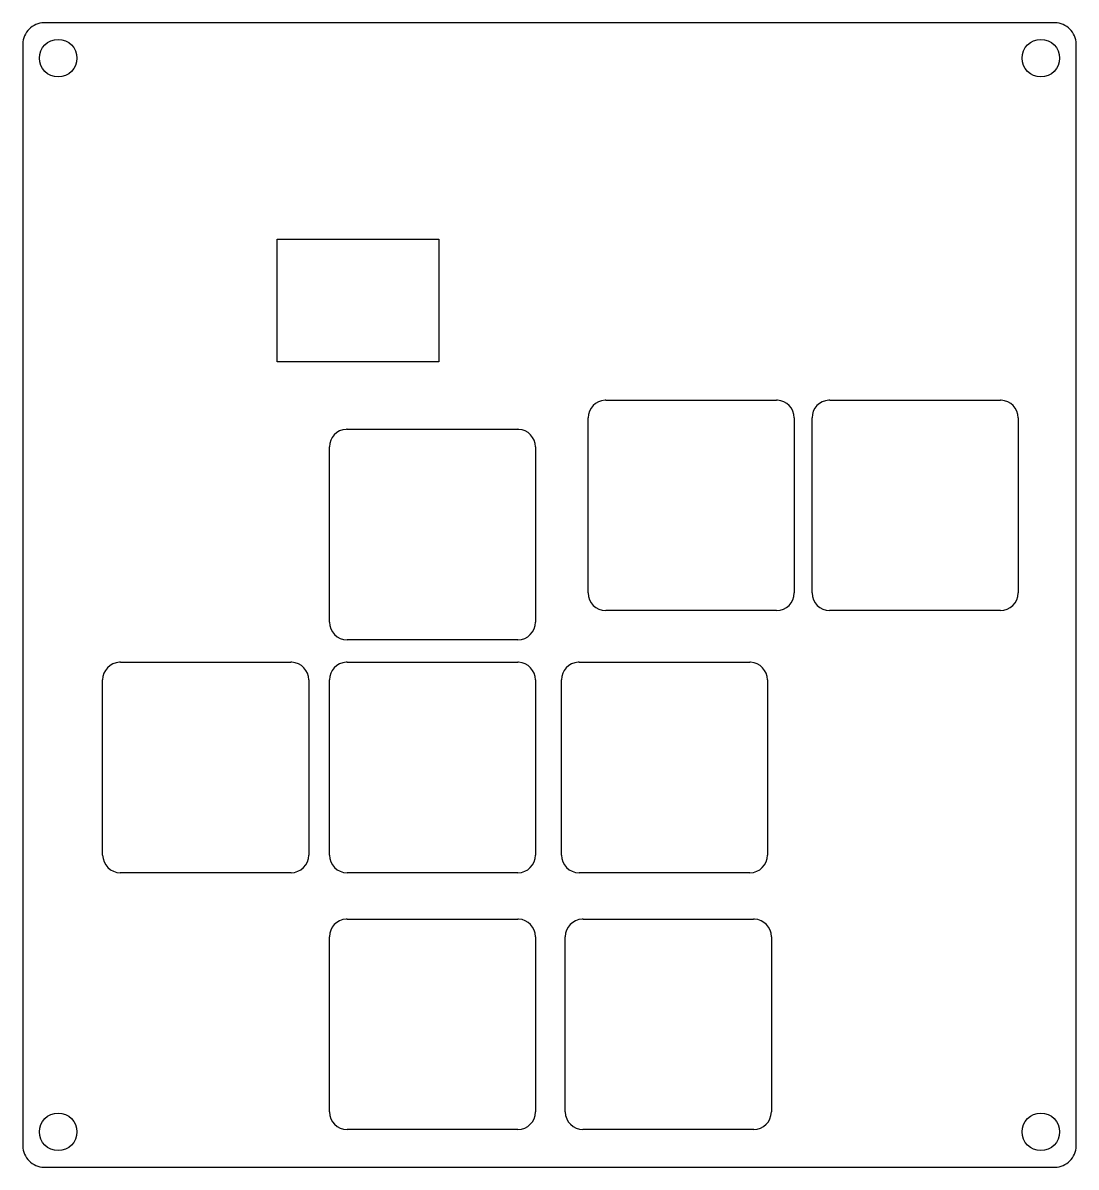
# Model space of a CAD drawing. Header units: millimetres. Extents: x 44.1 to 133.7, y -43.7 to 53.6.
import ezdxf

# ---------------------------------------------------------------- set-up
doc = ezdxf.new("R2010")
doc.units = ezdxf.units.MM
doc.layers.get('0').update_dxf_attribs({"linetype": 'CONTINUOUS'})

msp = doc.modelspace()

# ---------------------------------------------------------------- linework, layer by layer
for p, q in [((93.746, 21.526), (108.26, 21.526)), ((112.789, 21.526), (127.303, 21.526)), ((92.238, 5.126), (92.238, 20.026)), ((109.768, 20.026), (109.768, 5.126)), ((111.281, 5.126), (111.281, 20.026)), ((128.811, 20.026), (128.811, 5.126)), ((71.735, 19.046), (86.249, 19.046)), ((70.227, 2.646), (70.227, 17.546)), ((87.757, 17.546), (87.757, 2.646)), ((108.268, 3.626), (93.738, 3.626)), ((127.311, 3.626), (112.781, 3.626)), ((86.257, 1.146), (71.727, 1.146)), ((52.444, -0.775), (66.958, -0.775)), ((71.735, -0.775), (86.249, -0.775)), ((91.472, -0.775), (105.986, -0.775)), ((50.936, -17.175), (50.936, -2.275)), ((68.466, -2.275), (68.466, -17.175)), ((70.227, -17.175), (70.227, -2.275)), ((87.757, -2.275), (87.757, -17.175)), ((89.964, -17.175), (89.964, -2.275)), ((107.494, -2.275), (107.494, -17.175)), ((66.966, -18.675), (52.436, -18.675)), ((86.257, -18.675), (71.727, -18.675)), ((105.994, -18.675), (91.464, -18.675)), ((71.735, -22.619), (86.249, -22.619)), ((91.801, -22.619), (106.315, -22.619)), ((70.227, -39.019), (70.227, -24.119)), ((87.757, -24.119), (87.757, -39.019)), ((90.293, -39.019), (90.293, -24.119)), ((107.823, -24.119), (107.823, -39.019)), ((86.257, -40.519), (71.727, -40.519)), ((106.323, -40.519), (91.793, -40.519))]:
    msp.add_line(p, q)
msp.add_lwpolyline([(44.15, -41.921, 0.414445), (45.95, -43.721), (131.95, -43.721, 0.414445), (133.75, -41.921), (133.75, 51.824, 0.414444), (131.95, 53.624), (45.95, 53.624, 0.414443), (44.15, 51.824)], format="xyb", close=True)
msp.add_lwpolyline([(79.535, 24.781), (65.787, 24.781), (65.787, 35.232), (79.535, 35.232)], close=True)
for centre in [(47.15, 50.624), (130.75, 50.624), (47.15, -40.721), (130.75, -40.721)]:
    msp.add_circle(centre, 1.6)
for centre, start, end in [((93.738, 20.026), 92.53806, 180.00001), ((108.268, 20.026), 0.00001, 87.46196), ((112.781, 20.026), 92.53806, 180.00001), ((127.311, 20.026), 0.00001, 87.46196), ((71.727, 17.546), 92.53806, 180.00001), ((86.257, 17.546), 0.00001, 87.46196), ((93.738, 5.126), 180.00001, 270.00001), ((108.268, 5.126), -89.99999, 0.00001), ((112.781, 5.126), 180.00001, 270.00001), ((127.311, 5.126), -89.99999, 0.00001), ((71.727, 2.646), 180.00001, 270.00001), ((86.257, 2.646), -89.99999, 0.00001), ((52.436, -2.275), 92.53806, 180.00001), ((66.966, -2.275), 0.00001, 87.46196), ((71.727, -2.275), 92.53806, 180.00001), ((86.257, -2.275), 0.00001, 87.46196), ((91.464, -2.275), 92.53806, 180.00001), ((105.994, -2.275), 0.00001, 87.46196), ((52.436, -17.175), 180.00001, 270.00001), ((66.966, -17.175), -89.99999, 0.00001), ((71.727, -17.175), 180.00001, 270.00001), ((86.257, -17.175), -89.99999, 0.00001), ((91.464, -17.175), 180.00001, 270.00001), ((105.994, -17.175), -89.99999, 0.00001), ((71.727, -24.119), 92.53806, 180.00001), ((86.257, -24.119), 0.00001, 87.46196), ((91.793, -24.119), 92.53806, 180.00001), ((106.323, -24.119), 0.00001, 87.46196), ((71.727, -39.019), 180.00001, 270.00001), ((86.257, -39.019), -89.99999, 0.00001), ((91.793, -39.019), 180.00001, 270.00001), ((106.323, -39.019), -89.99999, 0.00001)]:
    msp.add_arc(centre, 1.5, start, end)
for centre, major_axis, start_param, end_param in [((93.97, 19.973), (-1.613, 0.749), 5.215338, 5.258754), ((108.036, 19.973), (1.613, 0.749), 1.024432, 1.067847), ((113.013, 19.973), (-1.613, 0.749), 5.215338, 5.258754), ((127.079, 19.973), (1.613, 0.749), 1.024432, 1.067847), ((71.959, 17.493), (-1.613, 0.749), 5.215338, 5.258754), ((86.025, 17.493), (1.613, 0.749), 1.024432, 1.067847), ((52.668, -2.328), (-1.613, 0.749), 5.215338, 5.258754), ((66.734, -2.328), (1.613, 0.749), 1.024432, 1.067847), ((71.959, -2.328), (-1.613, 0.749), 5.215338, 5.258754), ((86.025, -2.328), (1.613, 0.749), 1.024432, 1.067847), ((91.696, -2.328), (-1.613, 0.749), 5.215338, 5.258754), ((105.762, -2.328), (1.613, 0.749), 1.024432, 1.067847), ((71.959, -24.172), (-1.613, 0.749), 5.215338, 5.258754), ((86.025, -24.172), (1.613, 0.749), 1.024432, 1.067847), ((92.025, -24.172), (-1.613, 0.749), 5.215338, 5.258754), ((106.091, -24.172), (1.613, 0.749), 1.024432, 1.067847)]:
    msp.add_ellipse(centre, major_axis=major_axis, ratio=0.84361, start_param=start_param, end_param=end_param)

doc.saveas('drawing.dxf')
